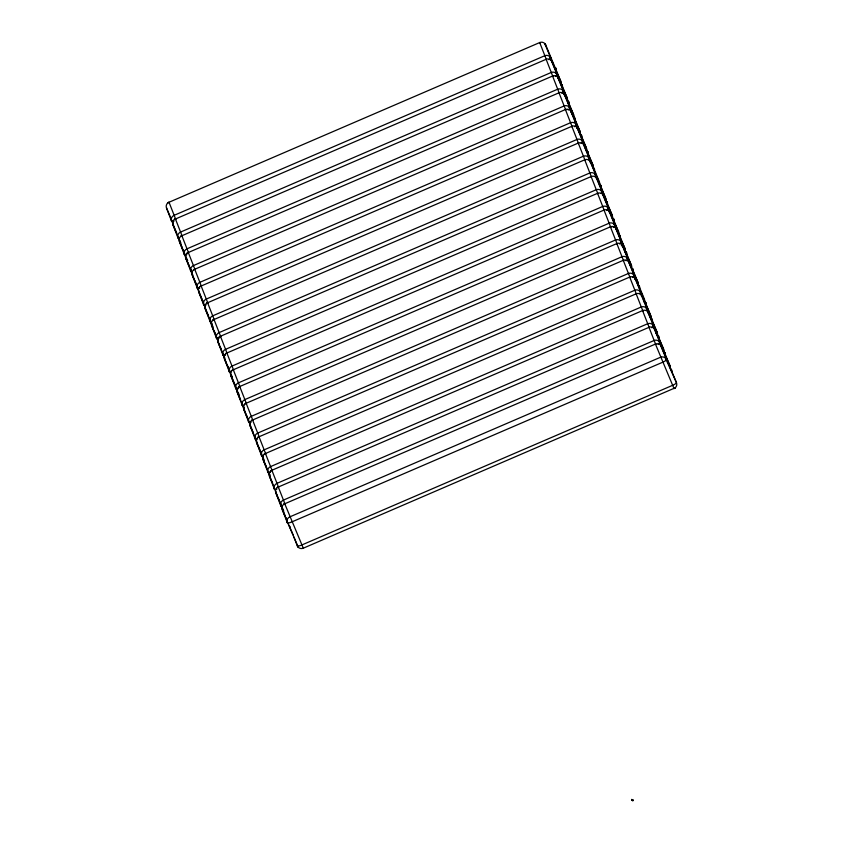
<?xml version="1.0" encoding="UTF-8"?>
<svg xmlns="http://www.w3.org/2000/svg" width="843" height="843" viewBox="0 0 843 843"><rect width="100%" height="100%" fill="white"/><g stroke="black" fill="none" stroke-linecap="round" stroke-linejoin="round"><path stroke-width="1.26" d="M171.793 220.866L174.944 228.98M178.221 237.621L182.615 248.611M184.659 254.375L185.723 257.684M191.087 271.119L194.227 279.233M197.515 287.874L201.909 298.865M203.943 304.629L208.748 316.578M210.371 321.373L213.521 329.487M216.799 338.127L219.528 345.282M223.226 354.882L226.377 362.996M229.654 371.637L234.048 382.627M236.093 388.381L237.157 391.689M242.521 405.135L245.661 413.249M248.948 421.89L253.343 432.88M255.376 438.634L260.181 450.594M261.804 455.389L264.955 463.502M268.232 472.143L270.961 479.298M274.66 488.898L277.811 497.001M281.088 505.642L285.482 516.643M287.526 522.397L298.317 547.328M293.944 537.086L297.316 545.885A4.584 4.489 -21 0 0 303.311 548.182L675.422 387.738M167.883 202.742L539.689 42.561A4.584 4.489 -21 0 1 545.684 44.858L560.721 81.107A4.584 4.489 -21 0 1 561.048 83.404M174.322 219.486L546.116 59.305A4.584 4.489 -21 0 1 552.112 61.613L567.149 97.851A4.584 4.489 -21 0 1 567.476 100.159M180.75 236.24L552.544 76.06A4.584 4.489 -21 0 1 558.54 78.367L573.577 114.606A4.584 4.489 -21 0 1 573.609 118.052M187.178 252.995L558.972 92.814A4.584 4.489 -21 0 1 564.968 95.111L580.005 131.36A4.584 4.489 -21 0 1 580.321 132.488M193.605 269.749L565.4 109.558A4.584 4.489 -21 0 1 571.396 111.866L586.433 148.115A4.584 4.489 -21 0 1 586.76 150.412M200.033 286.494L571.839 126.313A4.584 4.489 -21 0 1 577.824 128.621L592.871 164.859A4.584 4.489 -21 0 1 593.198 167.167M206.461 303.248L578.266 143.068A4.584 4.489 -21 0 1 584.252 145.365L599.299 181.614A4.584 4.489 -21 0 1 599.626 183.911M212.889 320.003L584.694 159.822A4.584 4.489 -21 0 1 590.69 162.119L605.727 198.368A4.584 4.489 -21 0 1 606.054 200.666M219.317 336.747L591.122 176.566A4.584 4.489 -21 0 1 597.118 178.874L612.155 215.113A4.584 4.489 -21 0 1 612.482 217.42M225.755 353.502L597.55 193.321A4.584 4.489 -21 0 1 603.546 195.629L618.583 231.867A4.584 4.489 -21 0 1 618.91 234.175M232.183 370.256L603.978 210.076A4.584 4.489 -21 0 1 609.974 212.373L625.011 248.622A4.584 4.489 -21 0 1 625.042 252.068M238.611 387.011L610.406 226.82A4.584 4.489 -21 0 1 616.402 229.127L631.439 265.376A4.584 4.489 -21 0 1 631.755 266.504M245.039 403.755L616.834 243.574A4.584 4.489 -21 0 1 622.829 245.882L637.866 282.12A4.584 4.489 -21 0 1 638.193 284.428M251.467 420.509L623.262 260.329A4.584 4.489 -21 0 1 629.257 262.626L644.305 298.875A4.584 4.489 -21 0 1 644.326 302.321M257.895 437.264L629.7 277.084A4.584 4.489 -21 0 1 635.685 279.381L650.733 315.63A4.584 4.489 -21 0 1 651.059 317.927M264.323 454.008L636.128 293.828A4.584 4.489 -21 0 1 642.124 296.135L657.161 332.374A4.584 4.489 -21 0 1 657.487 334.682M270.751 470.763L642.556 310.582A4.584 4.489 -21 0 1 648.552 312.89L663.589 349.128A4.584 4.489 -21 0 1 663.915 351.436M277.189 487.517L648.984 327.337A4.584 4.489 -21 0 1 654.979 329.634L670.016 365.883A4.584 4.489 -21 0 1 670.343 368.18M283.617 504.272L655.411 344.081A4.584 4.489 -21 0 1 661.407 346.389L676.444 382.638A4.584 4.489 -21 0 1 674.01 388.56L655.485 344.186M674.01 388.56L675.117 388.001M168.379 202.436L169.264 202.752M174.817 219.191L175.692 219.507M181.245 235.945L182.12 236.251M187.673 252.689L188.337 252.542M194.101 269.444L194.765 269.286M200.529 286.199L201.203 286.04M206.957 302.953L207.842 303.259M213.384 319.697L214.27 320.013M219.812 336.452L220.697 336.768M226.24 353.206L227.125 353.512M232.679 369.951L233.553 370.267M239.106 386.705L239.77 386.547M245.534 403.46L246.419 403.776M251.962 420.214L252.637 420.056M258.39 436.959L259.275 437.275M264.818 453.713L265.703 454.029M271.246 470.468L272.131 470.773M277.674 487.212L278.559 487.528M284.112 503.966L284.987 504.283M633.104 800.565L632.524 800.829L631.86 799.585M631.66 799.417L632.334 800.334C630.627 797.931 632.703 801.324 632.113 799.817L632.682 799.564L633.104 800.576M550.036 57.313L560.721 81.107A4.584 0.948 -23.4 0 1 560.332 81.792M556.464 74.068L567.149 97.851A4.584 0.948 -23.4 0 1 566.759 98.547M562.892 90.812L573.577 114.606A4.584 0.948 -23.4 0 1 572.587 115.765M569.32 107.567L580.005 131.36A4.584 0.948 -23.4 0 1 579.615 132.045M575.748 124.321L586.433 148.115A4.584 0.948 -23.4 0 1 586.043 148.8M582.176 141.066L592.871 164.859A4.584 0.948 -23.4 0 1 592.471 165.555M588.604 157.82L605.727 198.368A4.584 0.948 -23.4 0 1 604.737 199.528M595.042 174.575L595.748 175.312A4.584 0.948 -23.4 0 1 594.758 176.472M601.47 191.329L612.155 215.113A4.584 0.948 -23.4 0 1 611.765 215.808M607.898 208.073L618.583 231.867A4.584 0.948 -23.4 0 1 618.193 232.563M614.326 224.828L625.011 248.622A4.584 0.948 -23.4 0 1 624.02 249.781M620.754 241.583L631.439 265.376A4.584 0.948 -23.4 0 1 631.049 266.061M627.181 258.327L637.866 282.12A4.584 0.948 -23.4 0 1 637.477 282.816M633.609 275.081L650.733 315.63A4.584 0.948 -23.4 0 1 650.332 316.315M640.037 291.836L640.754 292.574A4.584 0.948 -23.4 0 1 639.763 293.733M646.465 308.591L657.161 332.374A4.584 0.948 -23.4 0 1 656.17 333.543M652.904 325.335L663.589 349.128A4.584 0.948 -23.4 0 1 663.199 349.824M659.331 342.089L670.016 365.883A4.584 0.948 -23.4 0 1 669.627 366.568M665.759 358.844L676.444 382.638A4.584 0.948 -23.4 0 1 672.577 385.335L301.868 544.957A4.584 0.948 -23.4 0 1 297.316 545.885L298.211 547.096M631.892 799.891L632.924 800.07L632.693 799.564M544.978 44.078L550.742 58.051A4.584 0.948 -23.4 0 1 548.93 59.727M551.406 60.833L557.17 74.795A4.584 0.948 -23.4 0 1 555.358 76.481M557.834 77.588L563.598 91.55A4.584 0.948 -23.4 0 1 561.796 93.225M564.262 94.332L570.026 108.304A4.584 0.948 -23.4 0 1 568.224 109.98M570.7 111.086L576.464 125.049A4.584 0.948 -23.4 0 1 574.652 126.735M577.128 127.841L582.892 141.803A4.584 0.948 -23.4 0 1 581.08 143.479M583.556 144.585L589.32 158.558A4.584 0.948 -23.4 0 1 588.33 159.717M589.984 161.34L590.69 162.119A4.584 0.948 -23.4 0 0 589.952 161.919M596.412 178.094L602.176 192.056A4.584 0.948 -23.4 0 1 601.185 193.226M602.84 194.849L608.604 208.811A4.584 0.948 -23.4 0 1 606.791 210.487M609.268 211.593L615.032 225.566A4.584 0.948 -23.4 0 1 613.23 227.241M615.696 228.348L621.46 242.31A4.584 0.948 -23.4 0 1 619.658 243.996M622.134 245.102L627.898 259.064A4.584 0.948 -23.4 0 1 626.086 260.74M628.562 261.846L634.326 275.819A4.584 0.948 -23.4 0 1 632.513 277.495M634.99 278.601L635.685 279.381A4.584 0.948 -23.4 0 0 634.958 279.181M641.418 295.356L647.182 309.318A4.584 0.948 -23.4 0 1 646.191 310.487M647.845 312.11L653.61 326.072A4.584 0.948 -23.4 0 1 651.797 327.748M654.273 328.854L660.037 342.827A4.584 0.948 -23.4 0 1 658.225 344.502M660.701 345.609L666.465 359.571A4.584 0.948 -23.4 0 1 662.598 362.279L291.899 521.901A4.584 0.948 -23.4 0 1 287.337 522.818L282.279 509.636A4.584 4.489 -21 0 1 284.713 503.703L303.343 548.277M549.847 56.86L550.742 58.051A4.584 4.489 -21 0 0 544.747 55.743L174.048 215.365A4.584 4.489 -21 0 0 171.614 221.298A4.584 0.948 -23.4 0 0 174.016 221.161M556.275 73.615L557.17 74.795A4.584 4.489 -21 0 0 551.174 72.498L180.476 232.11A4.584 4.489 -21 0 0 178.042 238.042A4.584 0.948 -23.4 0 0 179.517 238.147M562.702 90.359L563.598 91.55A4.584 4.489 -21 0 0 557.602 89.242L186.904 248.864A4.584 4.489 -21 0 0 184.469 254.797A4.584 0.948 -23.4 0 0 186.872 254.66M569.13 107.114L570.026 108.304A4.584 4.489 -21 0 0 564.041 105.997L193.332 265.619A4.584 4.489 -21 0 0 190.908 271.551A4.584 0.948 -23.4 0 0 192.383 271.646M575.558 123.868L576.464 125.049A4.584 4.489 -21 0 0 570.469 122.751L199.759 282.373A4.584 4.489 -21 0 0 197.336 288.295A4.584 0.948 -23.4 0 0 199.738 288.169M581.986 140.623L582.892 141.803A4.584 4.489 -21 0 0 576.897 139.506L206.187 299.117A4.584 4.489 -21 0 0 203.764 305.05A4.584 0.948 -23.4 0 0 206.166 304.913M588.414 157.367L589.32 158.558A4.584 4.489 -21 0 0 583.324 156.25L212.626 315.872A4.584 4.489 -21 0 0 210.192 321.805A4.584 0.948 -23.4 0 0 211.667 321.9M594.842 174.122L595.748 175.312A4.584 4.489 -21 0 0 589.752 173.005L219.054 332.627A4.584 4.489 -21 0 0 216.619 338.559A4.584 0.948 -23.4 0 0 219.022 338.422M601.28 190.876L602.176 192.056A4.584 4.489 -21 0 0 596.18 189.759L225.481 349.371A4.584 4.489 -21 0 0 223.047 355.303A4.584 0.948 -23.4 0 0 225.45 355.177M607.708 207.62L608.604 208.811A4.584 4.489 -21 0 0 602.608 206.503L231.909 366.125A4.584 4.489 -21 0 0 229.475 372.058A4.584 0.948 -23.4 0 0 230.95 372.153M614.136 224.375L615.032 225.566A4.584 4.489 -21 0 0 609.036 223.258L238.337 382.88A4.584 4.489 -21 0 0 235.903 388.813A4.584 0.948 -23.4 0 0 238.306 388.676M620.564 241.13L621.46 242.31A4.584 4.489 -21 0 0 615.474 240.013L244.765 399.635A4.584 4.489 -21 0 0 242.341 405.557A4.584 0.948 -23.4 0 0 243.817 405.662M626.992 257.884L627.898 259.064A4.584 4.489 -21 0 0 621.902 256.767L251.193 416.379A4.584 4.489 -21 0 0 248.769 422.311A4.584 0.948 -23.4 0 0 251.172 422.174M633.42 274.628L634.326 275.819A4.584 4.489 -21 0 0 628.33 273.511L257.621 433.133A4.584 4.489 -21 0 0 255.197 439.066A4.584 0.948 -23.4 0 0 257.6 438.929M639.848 291.383L640.754 292.574A4.584 4.489 -21 0 0 634.758 290.266L264.059 449.888A4.584 4.489 -21 0 0 261.625 455.821A4.584 0.948 -23.4 0 0 263.1 455.915M646.275 308.138L647.182 309.318A4.584 4.489 -21 0 0 641.186 307.021L270.487 466.632A4.584 4.489 -21 0 0 268.053 472.565A4.584 0.948 -23.4 0 0 270.455 472.438M652.714 324.882L653.61 326.072A4.584 4.489 -21 0 0 647.614 323.765L276.915 483.387A4.584 4.489 -21 0 0 274.481 489.319A4.584 0.948 -23.4 0 0 276.883 489.182M659.142 341.636L660.037 342.827A4.584 4.489 -21 0 0 654.042 340.519L283.343 500.141A4.584 4.489 -21 0 0 280.909 506.074A4.584 0.948 -23.4 0 0 282.384 506.169M665.57 358.391L666.465 359.571A4.584 4.489 -21 0 0 660.469 357.274L289.771 516.896A4.584 4.489 -21 0 0 287.337 522.818L287.273 521.817M544.789 43.646L545.684 44.858A4.584 0.948 -23.4 0 0 544.947 44.658M551.217 60.39L552.112 61.613A4.584 0.948 -23.4 0 0 551.88 61.444M557.644 77.145L558.54 78.367A4.584 0.948 -23.4 0 0 557.803 78.157M564.072 93.9L564.968 95.111A4.584 0.948 -23.4 0 0 564.23 94.911M570.5 110.644L571.396 111.866A4.584 0.948 -23.4 0 0 570.658 111.666M576.928 127.398L577.824 128.621A4.584 0.948 -23.4 0 0 577.097 128.421M583.367 144.153L584.252 145.365A4.584 0.948 -23.4 0 0 584.02 145.196M589.794 160.908L590.69 162.119M596.222 177.652L597.118 178.874A4.584 0.948 -23.4 0 0 596.38 178.674M602.65 194.406L603.546 195.629A4.584 0.948 -23.4 0 0 603.314 195.46M609.078 211.161L609.974 212.373A4.584 0.948 -23.4 0 0 609.236 212.173M615.506 227.905L616.402 229.127A4.584 0.948 -23.4 0 0 615.664 228.927M621.934 244.66L622.829 245.882A4.584 0.948 -23.4 0 0 621.354 245.777M628.362 261.414L629.257 262.626A4.584 0.948 -23.4 0 0 628.53 262.426M634.79 278.169L635.685 279.381M641.228 294.913L642.124 296.135A4.584 0.948 -23.4 0 0 641.386 295.935M647.656 311.668L648.552 312.89A4.584 0.948 -23.4 0 0 647.814 312.679M654.084 328.422L654.979 329.634A4.584 0.948 -23.4 0 0 654.748 329.465M660.512 345.166L661.407 346.389A4.584 0.948 -23.4 0 0 660.67 346.188M546.18 59.41L552.829 76.407M552.618 76.165L559.257 93.162M559.046 92.92L565.685 109.906M584.757 159.928L591.407 176.914M597.613 193.426L604.262 210.423M604.052 210.181L610.69 227.167M636.191 293.933L642.84 310.93M649.047 327.442L655.696 344.429M539.963 43.13L539.657 42.466L546.401 59.653M565.685 110.138L565.379 109.474L572.112 126.661M572.112 126.893L571.807 126.229L578.54 143.415M578.54 143.637L578.235 142.973L584.979 160.17M591.396 177.146L591.091 176.482L597.835 193.669M610.69 227.399L610.385 226.735L617.118 243.922M617.118 244.154L616.813 243.49L623.546 260.677M623.546 260.898L623.24 260.234L629.974 277.431M629.974 277.653L629.668 276.989L636.412 294.175M642.83 311.162L642.524 310.487L649.268 327.685M171.54 219.633L166.556 208.105A4.584 0.948 -23.4 0 1 166.608 207.81M171.961 220.592L173.205 223.479M175.355 229.939L176.608 232.826M177.557 235.429L172.984 224.86A4.584 4.489 -21 0 1 175.418 218.927L182.13 236.029M177.968 236.388L179.222 239.264M179.633 240.234L180.887 243.111M183.036 249.57L184.28 252.457M182.32 248.337L179.411 241.614A4.584 4.489 -21 0 1 181.846 235.682L188.558 252.774M182.741 249.296L186.061 256.978M186.482 257.947L187.726 260.824M186.134 258.643L187.388 261.52M187.799 262.479L189.043 265.366M189.875 267.284L191.129 270.171M189.169 266.051L185.839 258.358A4.584 0.948 -23.4 0 1 185.892 258.074M189.58 267.01L190.834 269.886M194.649 280.192L195.892 283.079M196.303 284.038L197.557 286.926M196.84 285.682L192.267 275.113A4.584 4.489 -21 0 1 194.701 269.18L201.414 286.283M197.262 286.641L198.505 289.528M202.32 299.834L203.563 302.711M203.69 303.396L198.695 291.868A4.584 4.489 -21 0 1 201.129 285.935L207.842 303.037M204.101 304.355L205.355 307.231M209.169 317.537L210.413 320.424M210.824 321.383L212.078 324.27M206.788 312.458L205.134 308.612A4.584 0.948 -23.4 0 1 205.186 308.327M207.209 313.417L208.453 316.304M210.118 320.15L213.026 326.873M213.932 330.445L215.176 333.333M216.841 337.179L218.095 340.056M216.135 335.935L211.561 325.366A4.584 4.489 -21 0 1 213.985 319.434L220.697 336.536M219.949 346.241L221.193 349.128M222.973 353.649L217.989 342.121A4.584 0.948 -23.4 0 1 218.042 341.826M223.395 354.608L224.638 357.495M226.788 363.955L228.042 366.831M228.453 367.801L229.696 370.678M230.655 373.28L224.417 358.876A4.584 4.489 -21 0 1 226.851 352.943L233.564 370.035M231.066 374.239L232.32 377.127M234.47 383.586L235.713 386.473M233.753 382.353L230.845 375.62A4.584 4.489 -21 0 1 233.279 369.687L239.992 386.789M234.175 383.312L235.418 386.189M235.84 387.148L237.494 390.994M237.916 391.953L239.159 394.84M237.568 392.648L238.822 395.536M239.233 396.495L240.476 399.382M242.974 405.146L244.217 408.023M240.603 400.056L237.273 392.374A4.584 0.948 -23.4 0 1 237.326 392.079M241.014 401.026L242.268 403.902M242.679 404.861L243.922 407.749M246.082 414.208L247.326 417.095M248.274 419.698L243.701 409.129A4.584 4.489 -21 0 1 246.135 403.196L252.847 420.299M248.696 420.657L249.939 423.534M255.123 437.412L250.129 425.873A4.584 4.489 -21 0 1 252.563 419.951L259.275 437.043M255.534 438.371L256.788 441.247M260.603 451.553L261.846 454.44M262.257 455.399L263.511 458.276M258.221 446.474L256.567 442.628A4.584 0.948 -23.4 0 1 256.62 442.333M258.643 447.433L259.886 450.32M260.308 451.279L261.551 454.156M262.384 456.084L264.46 460.879M265.366 464.461L266.609 467.349M268.274 471.184L269.518 474.072M265.903 466.105L262.995 459.382A4.584 4.489 -21 0 1 265.419 453.45L272.131 470.552M266.314 467.064L267.568 469.951M271.383 480.257L272.626 483.134M272.742 483.819L269.423 476.137A4.584 4.489 -21 0 1 271.846 470.204L278.559 487.296M273.164 484.778L274.407 487.665M278.222 497.971L279.476 500.847M279.887 501.806L281.13 504.694M282.089 507.296L275.851 492.881A4.584 4.489 -21 0 1 278.285 486.948L284.997 504.051M282.5 508.255L283.754 511.143M285.903 517.602L287.147 520.479M289.223 525.284L290.477 528.171M285.187 516.359L282.279 509.636A4.584 0.948 -23.4 0 1 282.668 508.951M285.608 517.317L286.852 520.205M289.349 525.969L290.593 528.846M291.014 529.815L293.101 534.894M175.702 219.275L168.99 202.172A4.584 4.489 -21 0 0 166.556 208.105L171.614 221.298L171.55 220.286M194.986 269.528L188.274 252.426A4.584 4.489 -21 0 0 185.839 258.358L190.908 271.551L190.834 270.54M214.27 319.782L207.557 302.69A4.584 4.489 -21 0 0 205.134 308.612L210.192 321.805L210.118 320.793M227.125 353.291L220.423 336.188A4.584 4.489 -21 0 0 217.989 342.121L223.047 355.303L222.984 354.292M246.419 403.544L239.707 386.442A4.584 4.489 -21 0 0 237.273 392.374L242.341 405.557L242.268 404.556M265.703 453.797L258.991 436.695A4.584 4.489 -21 0 0 256.567 442.628L261.625 455.821L261.551 454.809M670.649 369.245A4.584 0.948 -23.4 0 1 671.386 369.445L671.639 370.909M665.211 354.155L664.958 352.69A4.584 0.948 -23.4 0 0 664.221 352.49M652.356 320.656L652.092 319.191A4.584 0.948 -23.4 0 0 651.365 318.991M645.928 303.901L645.664 302.437A4.584 0.948 -23.4 0 0 645.432 302.268M639.5 287.147L639.236 285.693A4.584 0.948 -23.4 0 0 638.499 285.482M633.072 270.403L632.808 268.938A4.584 0.948 -23.4 0 0 632.071 268.738M626.644 253.648L626.381 252.183A4.584 0.948 -23.4 0 0 626.149 252.015M620.206 236.894L619.953 235.429A4.584 0.948 -23.4 0 0 619.215 235.229M613.778 220.149L613.525 218.685A4.584 0.948 -23.4 0 0 612.787 218.474M600.922 186.64L600.659 185.175A4.584 0.948 -23.4 0 0 599.931 184.975M594.494 169.886L594.231 168.431A4.584 0.948 -23.4 0 0 593.999 168.263M588.066 153.141L587.803 151.677A4.584 0.948 -23.4 0 0 587.065 151.477M581.638 136.387L581.375 134.922A4.584 0.948 -23.4 0 0 580.637 134.722M575.211 119.632L574.947 118.168A4.584 0.948 -23.4 0 0 574.715 117.999M568.772 102.888L568.519 101.423A4.584 0.948 -23.4 0 0 567.782 101.213M562.344 86.134L562.091 84.669A4.584 0.948 -23.4 0 0 561.354 84.469M665.022 353.702L664.958 352.69A4.584 4.489 -21 0 1 665.285 354.998M657.793 335.735A4.584 0.948 -23.4 0 1 658.531 335.946L658.594 336.958M652.166 320.203L652.092 319.191A4.584 4.489 -21 0 1 652.419 321.489M645.738 303.448L645.664 302.437A4.584 4.489 -21 0 1 645.98 303.564M639.31 286.704L639.236 285.693A4.584 4.489 -21 0 1 639.563 287.99M632.882 269.95L632.808 268.938A4.584 4.489 -21 0 1 633.135 271.235M626.454 253.195L626.381 252.183A4.584 4.489 -21 0 1 626.697 253.311M620.016 236.44L619.953 235.429A4.584 4.489 -21 0 1 620.279 237.737M613.588 219.696L613.525 218.685A4.584 4.489 -21 0 1 613.852 220.982M606.359 201.73A4.584 0.948 -23.4 0 1 607.097 201.93L607.16 202.942M600.732 186.187L600.659 185.175A4.584 4.489 -21 0 1 600.985 187.483M594.304 169.443L594.231 168.431A4.584 4.489 -21 0 1 594.557 169.559M587.877 152.688L587.803 151.677A4.584 4.489 -21 0 1 588.129 153.974M581.449 135.934L581.375 134.922A4.584 4.489 -21 0 1 581.702 137.23M575.021 119.179L574.947 118.168A4.584 4.489 -21 0 1 575.263 119.295M568.582 102.435L568.519 101.423A4.584 4.489 -21 0 1 568.846 103.721M562.155 85.68L562.091 84.669A4.584 4.489 -21 0 1 562.418 86.966M554.926 67.714A4.584 0.948 -23.4 0 1 555.663 67.914L555.727 68.926M280.845 505.062L280.909 506.074L275.851 492.881A4.584 0.948 -23.4 0 1 276.241 492.196M274.418 488.308L274.481 489.319L269.423 476.137A4.584 0.948 -23.4 0 1 270.413 474.967M267.979 471.553L268.053 472.565L262.995 459.382A4.584 0.948 -23.4 0 1 263.385 458.697M255.123 438.054L255.197 439.066L250.129 425.873A4.584 0.948 -23.4 0 1 250.529 425.188M248.696 421.3L248.769 422.311L243.701 409.129A4.584 0.948 -23.4 0 1 244.101 408.434M235.84 387.801L235.903 388.813L230.845 375.62A4.584 0.948 -23.4 0 1 231.235 374.935M229.412 371.046L229.475 372.058L224.417 358.876A4.584 0.948 -23.4 0 1 224.807 358.18M216.546 337.548L216.619 338.559L211.561 325.366A4.584 0.948 -23.4 0 1 211.951 324.681M203.69 304.038L203.764 305.05L198.695 291.868A4.584 0.948 -23.4 0 1 199.096 291.172M197.262 287.294L197.336 288.295L192.267 275.113A4.584 0.948 -23.4 0 1 192.668 274.428M184.406 253.785L184.469 254.797L179.411 241.614A4.584 0.948 -23.4 0 1 179.801 240.919M177.978 237.031L178.042 238.042L172.984 224.86A4.584 0.948 -23.4 0 1 173.373 224.175M644.305 298.875A4.584 0.948 -23.4 0 1 643.904 299.56M671.386 369.445A4.584 4.489 -21 0 1 671.713 371.752M607.097 201.93A4.584 4.489 -21 0 1 607.424 204.227M658.531 335.946A4.584 4.489 -21 0 1 658.857 338.243M555.663 67.914A4.584 4.489 -21 0 1 555.99 70.222M599.299 181.614A4.584 0.948 -23.4 0 1 598.899 182.299"/></g></svg>
